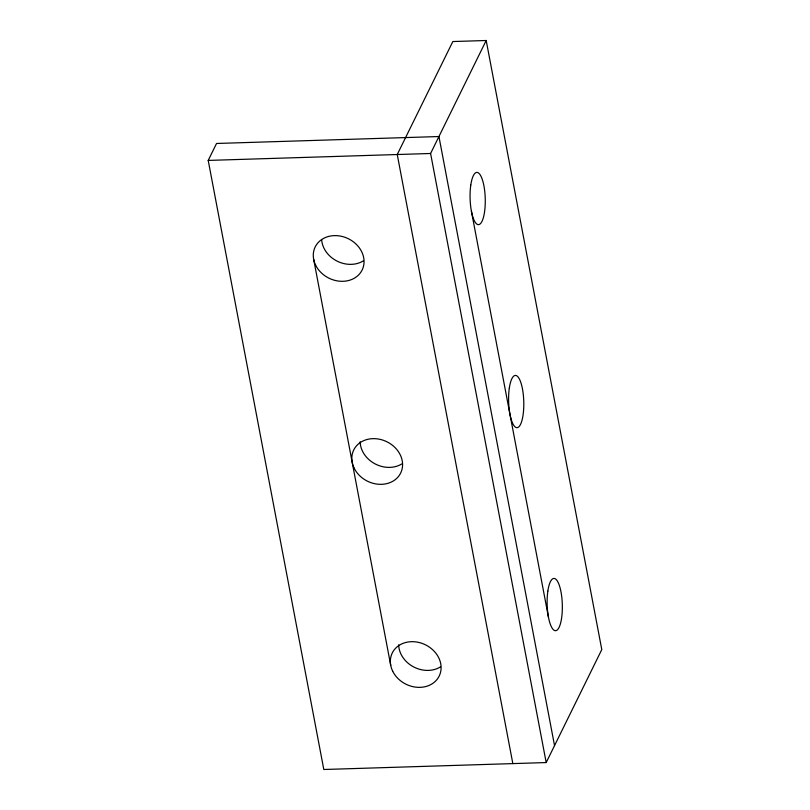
<?xml version="1.0" encoding="UTF-8"?>
<svg xmlns="http://www.w3.org/2000/svg" width="810" height="810" viewBox="0 0 810 810"><rect width="100%" height="100%" fill="white"/><g stroke="black" fill="none" stroke-linecap="round" stroke-linejoin="round"><path stroke-width="1.21" d="M512.841 763.607L397.244 154.528L452.841 41.543L486.192 40.5L601.789 649.579L546.193 762.564L323.808 769.5L208.21 160.421L216.543 143.471L438.939 136.536L554.536 745.615M546.193 762.564L430.596 153.485L486.192 40.5M208.21 160.421L430.596 153.485M471.41 211.218L548.471 617.271M313.652 259.24L390.714 665.304M440.336 666.964A26.153 21.981 26.2 0 1 413.475 666.832A26.153 21.981 26.2 0 1 398.682 644.77M401.8 463.938A26.153 21.981 26.2 0 1 374.939 463.806A26.153 21.981 26.2 0 1 360.156 441.733M363.275 260.911A26.153 21.981 26.2 0 1 337.021 261.093A26.153 21.981 26.2 0 1 321.671 239.912M392.688 671.186A26.153 21.981 26.2 0 0 436.489 680.116A26.153 21.981 26.2 0 0 418.021 642.259A26.153 21.981 26.2 0 0 392.688 671.186M354.162 468.16A26.153 21.981 26.2 0 0 397.963 477.09A26.153 21.981 26.2 0 0 379.495 439.233A26.153 21.981 26.2 0 0 354.162 468.16M315.627 265.133A26.153 21.981 26.2 0 0 359.427 274.063A26.153 21.981 26.2 0 0 340.959 236.196A26.153 21.981 26.2 0 0 315.627 265.133M547.844 591.138A26.153 7.574 88.2 0 0 555.356 630.696A26.153 7.574 88.2 0 0 560.986 591.847A26.153 7.574 88.2 0 0 547.844 591.138M509.318 388.111A26.153 7.574 88.2 0 0 516.82 427.67A26.153 7.574 88.2 0 0 522.45 388.82A26.153 7.574 88.2 0 0 509.318 388.111M470.782 185.085A26.153 7.574 88.2 0 0 478.295 224.643A26.153 7.574 88.2 0 0 483.914 185.794A26.153 7.574 88.2 0 0 470.782 185.085"/></g></svg>
